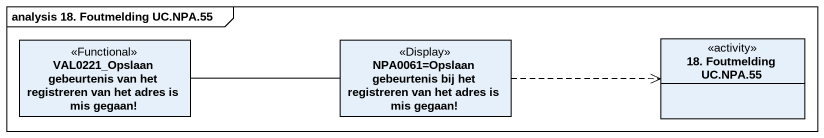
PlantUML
@startuml
mainframe analysis 18. Foutmelding UC.NPA.55
hide circle
hide empty members
class "VAL0221_Opslaan gebeurtenis van het registreren van het adres is mis gegaan!" as VAL0221_Opslaan_gebeurtenis <<Functional>>
class "NPA0061=Opslaan gebeurtenis bij het registreren van het adres is mis gegaan!" as NPA0061_Opslaan_gebeurtenis <<Display>>
class "18. Foutmelding UC.NPA.55" as c18_Foutmelding_UC_NPA_55 <<activity>>
VAL0221_Opslaan_gebeurtenis -right- NPA0061_Opslaan_gebeurtenis
NPA0061_Opslaan_gebeurtenis .right.> c18_Foutmelding_UC_NPA_55
@enduml
